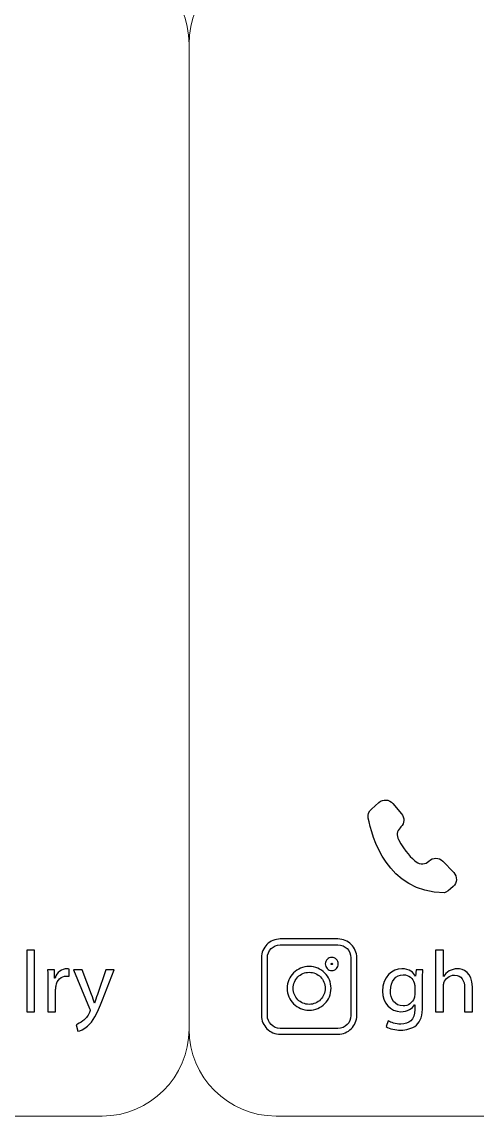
# Model space of a CAD drawing. Header units: millimetres. Extents: x -576 to 618, y 160 to 343.
# Drawn here: x 253.6 to 269.22, y 223.7 to 261.28 of the extents above; entities that cross this region are included whole.
import ezdxf

# ---------------------------------------------------------------- set-up
doc = ezdxf.new("R2010")
doc.units = ezdxf.units.MM
doc.header["$MEASUREMENT"] = 0
doc.layers.add('Layer 1', color=7, linetype='Continuous')

msp = doc.modelspace()

# ---------------------------------------------------------------- linework, layer by layer
at = {"layer": 'Layer 1', "color": 250, "lineweight": 18}
for points in [[(222.5217, 263.5001), (222.5217, 263.5001), (256.3517, 263.5001), (256.3517, 263.5001), (257.9957, 263.5001), (259.3367, 262.1591), (259.3367, 260.5151), (259.3367, 260.5151), (259.3367, 226.6851), (259.3367, 226.6851), (259.3367, 225.0411), (257.9957, 223.7001), (256.3517, 223.7001), (256.3517, 223.7001), (222.5217, 223.7001), (222.5217, 223.7001), (220.8777, 223.7001), (219.5367, 225.0411), (219.5367, 226.6851), (219.5367, 226.6851), (219.5367, 260.5151), (219.5367, 260.5151), (219.5367, 262.1591), (220.8777, 263.5001), (222.5217, 263.5001)], [(262.3217, 263.5001), (262.3217, 263.5001), (296.1517, 263.5001), (296.1517, 263.5001), (297.7957, 263.5001), (299.1367, 262.1591), (299.1367, 260.5151), (299.1367, 260.5151), (299.1367, 226.6851), (299.1367, 226.6851), (299.1367, 225.0411), (297.7957, 223.7001), (296.1517, 223.7001), (296.1517, 223.7001), (262.3217, 223.7001), (262.3217, 223.7001), (260.6777, 223.7001), (259.3367, 225.0411), (259.3367, 226.6851), (259.3367, 226.6851), (259.3367, 260.5151), (259.3367, 260.5151), (259.3367, 262.1591), (260.6777, 263.5001), (262.3217, 263.5001)]]:
    msp.add_open_spline(points, degree=3, knots=[0, 0, 0, 0, 0.125, 0.125, 0.125, 0.25, 0.25, 0.25, 0.375, 0.375, 0.375, 0.5, 0.5, 0.5, 0.625, 0.625, 0.625, 0.75, 0.75, 0.75, 0.875, 0.875, 0.875, 1, 1, 1, 1], dxfattribs=at)
at = {"layer": 'Layer 1', "color": 230}
for points, knots in [([(266.5781, 233.6016), (266.5781, 233.6016), (266.6074, 233.6304), (266.6074, 233.6304), (266.7313, 233.7527), (266.7407, 233.9498), (266.628, 234.0828), (266.628, 234.0828), (266.3285, 234.4381), (266.3285, 234.4381), (266.2077, 234.5811), (265.9934, 234.5967), (265.8533, 234.4734), (265.8533, 234.4734), (265.5956, 234.2463), (265.5956, 234.2463), (265.507, 234.1683), (265.4667, 234.05), (265.4886, 233.9337), (265.605, 233.309), (266.126, 231.372), (268.1057, 231.372), (268.1503, 231.372), (268.2779, 231.4753), (268.3984, 231.5824), (268.5394, 231.7084), (268.5488, 231.9253), (268.4187, 232.0619), (268.4187, 232.0619), (268.0455, 232.4541), (268.0455, 232.4541), (267.9166, 232.5898), (267.701, 232.5927), (267.5684, 232.46), (267.4502, 232.3417), (267.2639, 232.3284), (267.131, 232.4295), (266.9709, 232.5511), (266.7534, 232.7779), (266.521, 233.1998), (266.4486, 233.3312), (266.4714, 233.4966), (266.5781, 233.6016)], [0, 0, 0, 0, 0.0714286, 0.0714286, 0.0714286, 0.1428571, 0.1428571, 0.1428571, 0.2142857, 0.2142857, 0.2142857, 0.2857143, 0.2857143, 0.2857143, 0.3571429, 0.3571429, 0.3571429, 0.4285714, 0.4285714, 0.4285714, 0.5, 0.5, 0.5, 0.5714286, 0.5714286, 0.5714286, 0.6428571, 0.6428571, 0.6428571, 0.7142857, 0.7142857, 0.7142857, 0.7857143, 0.7857143, 0.7857143, 0.8571429, 0.8571429, 0.8571429, 0.9285714, 0.9285714, 0.9285714, 1, 1, 1, 1]), ([(264.4485, 226.5125), (264.4485, 226.5125), (262.4676, 226.5125), (262.4676, 226.5125), (262.2899, 226.5125), (262.1287, 226.5848), (262.0122, 226.7012), (261.8952, 226.8178), (261.823, 226.979), (261.823, 227.1569), (261.823, 227.1569), (261.823, 229.1382), (261.823, 229.1382), (261.823, 229.316), (261.8951, 229.477), (262.0117, 229.5937), (262.1288, 229.7107), (262.2899, 229.7829), (262.4676, 229.7829), (262.4676, 229.7829), (264.4485, 229.7829), (264.4485, 229.7829), (264.6263, 229.7829), (264.7874, 229.7107), (264.904, 229.5941), (265.021, 229.477), (265.0932, 229.316), (265.0932, 229.1382), (265.0932, 229.1382), (265.0932, 227.1569), (265.0932, 227.1569), (265.0932, 226.979), (265.0209, 226.8178), (264.9044, 226.7012), (264.7874, 226.5848), (264.6263, 226.5125), (264.4485, 226.5125)], [0, 0, 0, 0, 0.0833333, 0.0833333, 0.0833333, 0.1666667, 0.1666667, 0.1666667, 0.25, 0.25, 0.25, 0.3333333, 0.3333333, 0.3333333, 0.4166667, 0.4166667, 0.4166667, 0.5, 0.5, 0.5, 0.5833333, 0.5833333, 0.5833333, 0.6666667, 0.6666667, 0.6666667, 0.75, 0.75, 0.75, 0.8333333, 0.8333333, 0.8333333, 0.9166667, 0.9166667, 0.9166667, 1, 1, 1, 1]), ([(253.771, 229.4022), (253.771, 229.4022), (254.0406, 229.4022), (254.0406, 229.4022), (254.0406, 229.4022), (254.0406, 227.2793), (254.0406, 227.2793), (254.0406, 227.2793), (253.771, 227.2793), (253.771, 227.2793), (253.771, 227.2793), (253.771, 229.4022), (253.771, 229.4022)], [0, 0, 0, 0, 0.25, 0.25, 0.25, 0.5, 0.5, 0.5, 0.75, 0.75, 0.75, 1, 1, 1, 1]), ([(262.4676, 226.7142), (262.4676, 226.7142), (264.4485, 226.7142), (264.4485, 226.7142), (264.5711, 226.7142), (264.682, 226.7637), (264.762, 226.8436), (264.8419, 226.9239), (264.8915, 227.0346), (264.8915, 227.1569), (264.8915, 227.1569), (264.8915, 229.1382), (264.8915, 229.1382), (264.8915, 229.2608), (264.842, 229.3717), (264.7621, 229.4517), (264.682, 229.5317), (264.5711, 229.5812), (264.4485, 229.5812), (264.4485, 229.5812), (262.4676, 229.5812), (262.4676, 229.5812), (262.345, 229.5812), (262.2341, 229.5317), (262.1541, 229.4517), (262.0741, 229.3717), (262.0246, 229.2608), (262.0246, 229.1382), (262.0246, 229.1382), (262.0246, 227.1569), (262.0246, 227.1569), (262.0246, 227.0346), (262.0742, 226.9239), (262.1544, 226.8438), (262.2341, 226.7637), (262.345, 226.7142), (262.4676, 226.7142)], [0, 0, 0, 0, 0.0833333, 0.0833333, 0.0833333, 0.1666667, 0.1666667, 0.1666667, 0.25, 0.25, 0.25, 0.3333333, 0.3333333, 0.3333333, 0.4166667, 0.4166667, 0.4166667, 0.5, 0.5, 0.5, 0.5833333, 0.5833333, 0.5833333, 0.6666667, 0.6666667, 0.6666667, 0.75, 0.75, 0.75, 0.8333333, 0.8333333, 0.8333333, 0.9166667, 0.9166667, 0.9166667, 1, 1, 1, 1]), ([(267.7963, 229.4023), (267.7963, 229.4023), (268.0662, 229.4023), (268.0662, 229.4023), (268.0662, 229.4023), (268.0662, 228.499), (268.0662, 228.499), (268.0662, 228.499), (268.0721, 228.499), (268.0721, 228.499), (268.1152, 228.5742), (268.1826, 228.6401), (268.2653, 228.6847), (268.3451, 228.7296), (268.44, 228.7592), (268.5414, 228.7592), (268.7407, 228.7592), (269.0597, 228.6401), (269.0597, 228.1405), (269.0597, 228.1405), (269.0597, 227.2794), (269.0597, 227.2794), (269.0597, 227.2794), (268.7897, 227.2794), (268.7897, 227.2794), (268.7897, 227.2794), (268.7897, 228.1106), (268.7897, 228.1106), (268.7897, 228.3436), (268.7008, 228.5411), (268.4462, 228.5411), (268.2715, 228.5411), (268.1336, 228.4214), (268.0846, 228.2778), (268.0694, 228.2423), (268.0662, 228.2032), (268.0662, 228.1524), (268.0662, 228.1524), (268.0662, 227.2794), (268.0662, 227.2794), (268.0662, 227.2794), (267.7963, 227.2794), (267.7963, 227.2794), (267.7963, 227.2794), (267.7963, 229.4023), (267.7963, 229.4023)], [0, 0, 0, 0, 0.0666667, 0.0666667, 0.0666667, 0.1333333, 0.1333333, 0.1333333, 0.2, 0.2, 0.2, 0.2666667, 0.2666667, 0.2666667, 0.3333333, 0.3333333, 0.3333333, 0.4, 0.4, 0.4, 0.4666667, 0.4666667, 0.4666667, 0.5333333, 0.5333333, 0.5333333, 0.6, 0.6, 0.6, 0.6666667, 0.6666667, 0.6666667, 0.7333333, 0.7333333, 0.7333333, 0.8, 0.8, 0.8, 0.8666667, 0.8666667, 0.8666667, 0.9333333, 0.9333333, 0.9333333, 1, 1, 1, 1]), ([(264.4599, 228.9245), (264.4599, 228.8624), (264.4347, 228.8061), (264.394, 228.7654), (264.3534, 228.7247), (264.297, 228.6995), (264.2349, 228.6995), (264.1728, 228.6995), (264.1165, 228.7247), (264.0758, 228.7654), (264.0351, 228.8061), (264.0099, 228.8624), (264.0099, 228.9245), (264.0099, 228.9866), (264.0351, 229.0429), (264.0758, 229.0836), (264.1165, 229.1243), (264.1728, 229.1495), (264.2349, 229.1495), (264.297, 229.1495), (264.3534, 229.1243), (264.394, 229.0836), (264.4347, 229.0429), (264.4599, 228.9866), (264.4599, 228.9245)], [0, 0, 0, 0, 0.125, 0.125, 0.125, 0.25, 0.25, 0.25, 0.375, 0.375, 0.375, 0.5, 0.5, 0.5, 0.625, 0.625, 0.625, 0.75, 0.75, 0.75, 0.875, 0.875, 0.875, 1, 1, 1, 1]), ([(264.2515, 228.908), (264.2556, 228.9121), (264.2583, 228.9181), (264.2583, 228.9245), (264.2583, 228.931), (264.2556, 228.9369), (264.2515, 228.9411), (264.2473, 228.9452), (264.2414, 228.9479), (264.2349, 228.9479), (264.2285, 228.9479), (264.2225, 228.9452), (264.2184, 228.9411), (264.2142, 228.9369), (264.2116, 228.931), (264.2116, 228.9245), (264.2116, 228.9181), (264.2142, 228.9121), (264.2184, 228.908), (264.2225, 228.9038), (264.2285, 228.9012), (264.2349, 228.9012), (264.2414, 228.9012), (264.2473, 228.9038), (264.2515, 228.908)], [0, 0, 0, 0, 0.125, 0.125, 0.125, 0.25, 0.25, 0.25, 0.375, 0.375, 0.375, 0.5, 0.5, 0.5, 0.625, 0.625, 0.625, 0.75, 0.75, 0.75, 0.875, 0.875, 0.875, 1, 1, 1, 1]), ([(254.4948, 228.2752), (254.4948, 228.4456), (254.4914, 228.5922), (254.4823, 228.7264), (254.4823, 228.7264), (254.7186, 228.7264), (254.7186, 228.7264), (254.7186, 228.7264), (254.7276, 228.4425), (254.7276, 228.4425), (254.7276, 228.4425), (254.7401, 228.4425), (254.7401, 228.4425), (254.8075, 228.6368), (254.9697, 228.7595), (255.151, 228.7595), (255.1816, 228.7595), (255.2031, 228.7563), (255.2277, 228.7504), (255.2277, 228.7504), (255.2277, 228.5024), (255.2277, 228.5024), (255.2, 228.5083), (255.1722, 228.5114), (255.1357, 228.5114), (254.9453, 228.5114), (254.8106, 228.371), (254.7738, 228.1735), (254.7675, 228.1376), (254.7613, 228.0958), (254.7613, 228.0509), (254.7613, 228.0509), (254.7613, 227.2796), (254.7613, 227.2796), (254.7613, 227.2796), (254.4948, 227.2796), (254.4948, 227.2796), (254.4948, 227.2796), (254.4948, 228.2752), (254.4948, 228.2752)], [0, 0, 0, 0, 0.0769231, 0.0769231, 0.0769231, 0.1538462, 0.1538462, 0.1538462, 0.2307692, 0.2307692, 0.2307692, 0.3076923, 0.3076923, 0.3076923, 0.3846154, 0.3846154, 0.3846154, 0.4615385, 0.4615385, 0.4615385, 0.5384615, 0.5384615, 0.5384615, 0.6153846, 0.6153846, 0.6153846, 0.6923077, 0.6923077, 0.6923077, 0.7692308, 0.7692308, 0.7692308, 0.8461538, 0.8461538, 0.8461538, 0.9230769, 0.9230769, 0.9230769, 1, 1, 1, 1]), ([(255.6722, 228.7265), (255.6722, 228.7265), (255.9969, 227.8716), (255.9969, 227.8716), (256.0306, 227.7758), (256.0678, 227.6622), (256.0921, 227.5755), (256.0921, 227.5755), (256.098, 227.5755), (256.098, 227.5755), (256.1258, 227.6622), (256.1564, 227.7726), (256.1932, 227.8775), (256.1932, 227.8775), (256.4875, 228.7265), (256.4875, 228.7265), (256.4875, 228.7265), (256.7726, 228.7265), (256.7726, 228.7265), (256.7726, 228.7265), (256.368, 227.695), (256.368, 227.695), (256.1748, 227.1989), (256.0429, 226.9446), (255.8591, 226.7892), (255.7274, 226.6756), (255.5954, 226.6307), (255.528, 226.6185), (255.528, 226.6185), (255.4604, 226.8401), (255.4604, 226.8401), (255.528, 226.8609), (255.6166, 226.9028), (255.6965, 226.9683), (255.7702, 227.0253), (255.8619, 227.1271), (255.9236, 227.2616), (255.9358, 227.2884), (255.9449, 227.3093), (255.9449, 227.3243), (255.9449, 227.3392), (255.9387, 227.3602), (255.9265, 227.3933), (255.9265, 227.3933), (255.3779, 228.7265), (255.3779, 228.7265), (255.3779, 228.7265), (255.6722, 228.7265), (255.6722, 228.7265)], [0, 0, 0, 0, 0.0625, 0.0625, 0.0625, 0.125, 0.125, 0.125, 0.1875, 0.1875, 0.1875, 0.25, 0.25, 0.25, 0.3125, 0.3125, 0.3125, 0.375, 0.375, 0.375, 0.4375, 0.4375, 0.4375, 0.5, 0.5, 0.5, 0.5625, 0.5625, 0.5625, 0.625, 0.625, 0.625, 0.6875, 0.6875, 0.6875, 0.75, 0.75, 0.75, 0.8125, 0.8125, 0.8125, 0.875, 0.875, 0.875, 0.9375, 0.9375, 0.9375, 1, 1, 1, 1]), ([(264.2115, 228.0887), (264.2115, 227.8814), (264.1271, 227.6932), (263.9907, 227.5569), (263.8548, 227.4204), (263.6666, 227.3361), (263.4588, 227.3361), (263.2511, 227.3361), (263.0628, 227.4205), (262.9267, 227.5565), (262.7905, 227.6927), (262.7063, 227.881), (262.7063, 228.0887), (262.7063, 228.2963), (262.7906, 228.4844), (262.9267, 228.6207), (263.0629, 228.7574), (263.2511, 228.8416), (263.4588, 228.8416), (263.6663, 228.8416), (263.8546, 228.7572), (263.991, 228.6207), (264.1272, 228.4844), (264.2115, 228.2963), (264.2115, 228.0887)], [0, 0, 0, 0, 0.125, 0.125, 0.125, 0.25, 0.25, 0.25, 0.375, 0.375, 0.375, 0.5, 0.5, 0.5, 0.625, 0.625, 0.625, 0.75, 0.75, 0.75, 0.875, 0.875, 0.875, 1, 1, 1, 1]), ([(263.8487, 227.6992), (263.9483, 227.7985), (264.0098, 227.9364), (264.0098, 228.0887), (264.0098, 228.2412), (263.9481, 228.3793), (263.8484, 228.479), (263.7491, 228.5784), (263.6112, 228.64), (263.4588, 228.64), (263.3067, 228.64), (263.1689, 228.5783), (263.0692, 228.4786), (262.9696, 228.3792), (262.9079, 228.2412), (262.9079, 228.0887), (262.9079, 227.9367), (262.9696, 227.7988), (263.0693, 227.6991), (263.1689, 227.5995), (263.3067, 227.5378), (263.4588, 227.5378), (263.611, 227.5378), (263.7488, 227.5995), (263.8487, 227.6992)], [0, 0, 0, 0, 0.125, 0.125, 0.125, 0.25, 0.25, 0.25, 0.375, 0.375, 0.375, 0.5, 0.5, 0.5, 0.625, 0.625, 0.625, 0.75, 0.75, 0.75, 0.875, 0.875, 0.875, 1, 1, 1, 1]), ([(267.3606, 228.7265), (267.3546, 228.6219), (267.3484, 228.5052), (267.3484, 228.3289), (267.3484, 228.3289), (267.3484, 227.4887), (267.3484, 227.4887), (267.3484, 227.157), (267.281, 226.9533), (267.1369, 226.8278), (266.9927, 226.6965), (266.7843, 226.6544), (266.5971, 226.6544), (266.4192, 226.6544), (266.2232, 226.6965), (266.1035, 226.7742), (266.1035, 226.7742), (266.1712, 226.9745), (266.1712, 226.9745), (266.2692, 226.9146), (266.4223, 226.8609), (266.6065, 226.8609), (266.8822, 226.8609), (267.0848, 227.0013), (267.0848, 227.3664), (267.0848, 227.3664), (267.0848, 227.5274), (267.0848, 227.5274), (267.0848, 227.5274), (267.0785, 227.5274), (267.0785, 227.5274), (266.9958, 227.3932), (266.8364, 227.2855), (266.6065, 227.2855), (266.2383, 227.2855), (265.9749, 227.5904), (265.9749, 227.9911), (265.9749, 228.4815), (266.3028, 228.7595), (266.6433, 228.7595), (266.9006, 228.7595), (267.0417, 228.6279), (267.1063, 228.5084), (267.1063, 228.5084), (267.1122, 228.5084), (267.1122, 228.5084), (267.1122, 228.5084), (267.1247, 228.7265), (267.1247, 228.7265), (267.1247, 228.7265), (267.3606, 228.7265), (267.3606, 228.7265)], [0, 0, 0, 0, 0.0588235, 0.0588235, 0.0588235, 0.1176471, 0.1176471, 0.1176471, 0.1764706, 0.1764706, 0.1764706, 0.2352941, 0.2352941, 0.2352941, 0.2941176, 0.2941176, 0.2941176, 0.3529412, 0.3529412, 0.3529412, 0.4117647, 0.4117647, 0.4117647, 0.4705882, 0.4705882, 0.4705882, 0.5294118, 0.5294118, 0.5294118, 0.5882353, 0.5882353, 0.5882353, 0.6470588, 0.6470588, 0.6470588, 0.7058824, 0.7058824, 0.7058824, 0.7647059, 0.7647059, 0.7647059, 0.8235294, 0.8235294, 0.8235294, 0.8823529, 0.8823529, 0.8823529, 0.9411765, 0.9411765, 0.9411765, 1, 1, 1, 1]), ([(267.0816, 228.1555), (267.0816, 228.2004), (267.0785, 228.2394), (267.0664, 228.2752), (267.017, 228.4275), (266.8853, 228.553), (266.6891, 228.553), (266.4317, 228.553), (266.2477, 228.3408), (266.2477, 228.006), (266.2477, 227.7218), (266.3949, 227.4859), (266.686, 227.4859), (266.8516, 227.4859), (267.0021, 227.5876), (267.0601, 227.7548), (267.0754, 227.7995), (267.0816, 227.8504), (267.0816, 227.8953), (267.0816, 227.8953), (267.0816, 228.1555), (267.0816, 228.1555)], [0, 0, 0, 0, 0.1428571, 0.1428571, 0.1428571, 0.2857143, 0.2857143, 0.2857143, 0.4285714, 0.4285714, 0.4285714, 0.5714286, 0.5714286, 0.5714286, 0.7142857, 0.7142857, 0.7142857, 0.8571429, 0.8571429, 0.8571429, 1, 1, 1, 1])]:
    msp.add_open_spline(points, degree=3, knots=knots, dxfattribs=at)

doc.saveas('drawing.dxf')
